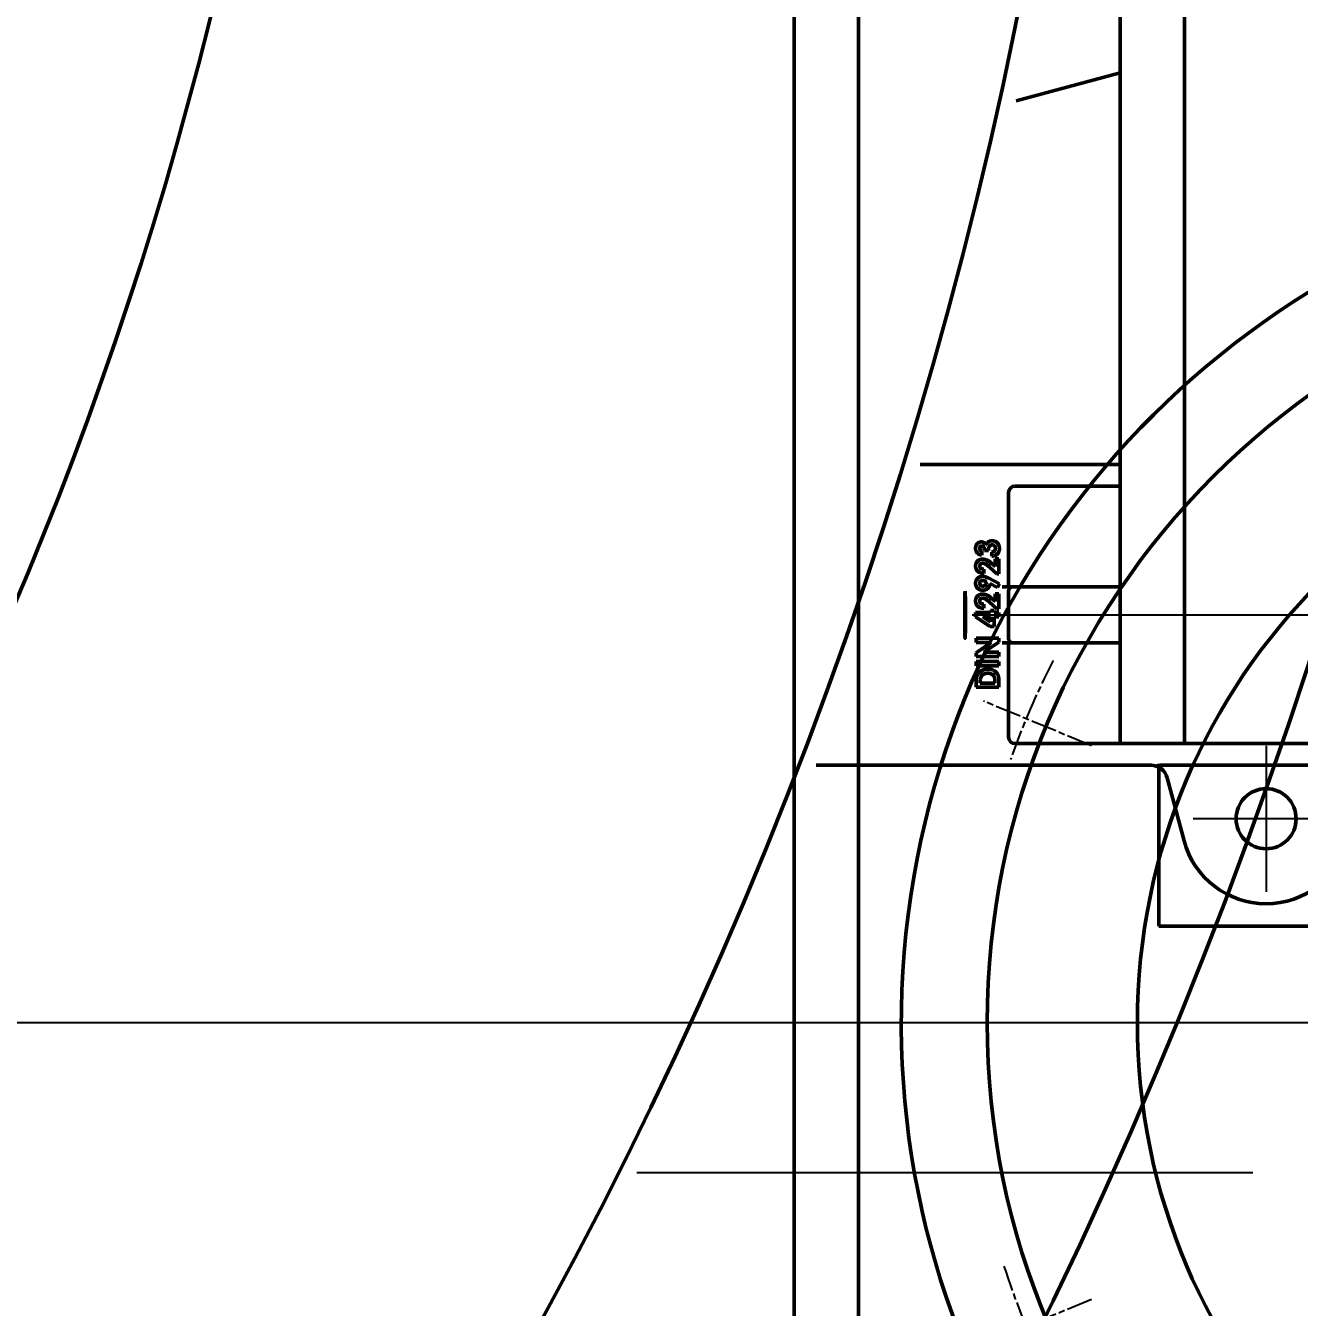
# Model space of a CAD drawing. Header units: millimetres. Extents: x 39335 to 110675, y -13954 to 36506.
# Drawn here: x 54265 to 54859, y 8291 to 8888 of the extents above; entities that cross this region are included whole.
import ezdxf

# ---------------------------------------------------------------- set-up
doc = ezdxf.new("R2010")
doc.units = ezdxf.units.MM
for name, pattern in [('AM_ISO02W050', [7.5, 6, -1.5]), ('AM_ISO08W050', [18, 12, -1.5, 3, -1.5]), ('EB_DASHDOT', [39, 30, -3, 3, -3])]:
    doc.linetypes.add(name, pattern=pattern)
for name, color, linetype, lineweight in [('AM_0', 7, 'Continuous', 50), ('AM_1', 14, 'Continuous', 50), ('AM_2', 5, 'Continuous', 50), ('AM_3', 6, 'AM_ISO02W050', 25), ('AM_7', 4, 'AM_ISO08W050', 25), ('CAXA1', 1, 'EB_DASHDOT', 25), ('RED', 1, 'Continuous', 9)]:
    doc.layers.add(name, color=color, linetype=linetype, lineweight=lineweight)
doc.styles.add('\\M+5B1EA\\M+5D7BC', font='', dxfattribs={"width": 0.667})
doc.styles.get('\\M+5B1EA\\M+5D7BC').set_extended_font_data('FangSong_GB2312')
doc.dimstyles.new('\\M+5B1EA\\M+5D7BC', dxfattribs={"dimscale": 35, "dimtxt": 3.5, "dimasz": 4, "dimexe": 2, "dimexo": 0, "dimtad": 1, "dimdec": 1, "dimdsep": 46, "dimtxsty": '\\M+5B1EA\\M+5D7BC', "dimcen": 0, "dimdle": 6, "dimazin": 2, "dimtfac": 1, "dimtdec": 1, "dimtmove": 0, "dimatfit": 3, "dimfxl": 0, "dimtolj": 1, "dimtzin": 0, "dimarcsym": 0})

# ---------------------------------------------------------------- blocks, each defined once
blk = doc.blocks.new('355SMB-Draufsicht')
at = {"layer": 'AM_2'}
for radius in [360, 290]:
    blk.add_circle((0, 0), radius, dxfattribs=at)
blk.add_arc((0, 0), 400, 94.66, 250.91, dxfattribs=at)
at = {"layer": 'AM_7'}
for p, q in [((-311.42, 128.99), (-361.68, 149.81)), ((-311.42, -129), (-361.68, -149.81))]:
    blk.add_line(p, q, dxfattribs=at)
for start, end in [(152.86, 160.66), (197.86, 205.66)]:
    blk.add_arc((0, 0), 370, start, end, dxfattribs=at)
blk = doc.blocks.new('platte')
at = {"layer": 'AM_1'}
for p, q in [((0, 0), (0, 730)), ((30, 0), (30, 730)), ((0, 0), (0, -730)), ((30, 0), (30, -730))]:
    blk.add_line(p, q, dxfattribs=at)
blk = doc.blocks.new('qwrgfqwefqwe')
at = {"layer": 'AM_0'}
for p, q in [((3798946.23, -147770.77), (3798946.23, -146230.77)), ((3798916.23, -147770.77), (3798916.23, -147114.97)), ((3798867.73, -147471.27), (3798916.23, -147458.27)), ((3798822.94, -147640.77), (3798916.23, -147640.77)), ((3798864.23, -147697.77), (3798864.23, -147653.83)), ((3798867.22, -147650.77), (3798916.23, -147650.77)), ((3798851.69, -147680.99), (3798851.69, -147682.89)), ((3798854.81, -147680.72), (3798853.05, -147680.72)), ((3798856.44, -147683.43), (3798856.44, -147681.53)), ((3798857.93, -147688.21), (3798857.93, -147684.65)), ((3798857.93, -147684.65), (3798859.7, -147684.65)), ((3798859.7, -147684.65), (3798859.7, -147691.71)), ((3798852.64, -147689.54), (3798852.64, -147691.44)), ((3798858.73, -147691.71), (3798855.4, -147688.57)), ((3798856.67, -147687.11), (3798857.93, -147688.21)), ((3798859.7, -147691.71), (3798858.73, -147691.71)), ((3798854.68, -147693.59), (3798859.97, -147696.28)), ((3798859.12, -147697.96), (3798855.49, -147696.12)), ((3798859.97, -147696.28), (3798859.12, -147697.96)), ((3798864.19, -147697.77), (3798861.2, -147697.77)), ((3798864.23, -147697.77), (3798864.19, -147697.77)), ((3798916.23, -147697.77), (3798864.23, -147697.77)), ((3798856.67, -147703.39), (3798857.93, -147704.5)), ((3798857.93, -147704.5), (3798857.93, -147700.93)), ((3798857.93, -147700.93), (3798859.7, -147700.93)), ((3798859.7, -147700.93), (3798859.7, -147707.99)), ((3798864.23, -147721.77), (3798864.23, -147699.77)), ((3798848.84, -147711.73), (3798848.84, -147709.75)), ((3798848.84, -147709.75), (3798855.76, -147709.75)), ((3798852.64, -147705.82), (3798852.64, -147707.72)), ((3798858.73, -147707.99), (3798855.4, -147704.86)), ((3798855.76, -147709.75), (3798855.76, -147708.8)), ((3798855.76, -147708.8), (3798857.52, -147708.8)), ((3798857.52, -147708.8), (3798857.52, -147709.75)), ((3798857.52, -147709.75), (3798859.7, -147709.75)), ((3798859.7, -147707.99), (3798858.73, -147707.99)), ((3798859.7, -147709.75), (3798859.7, -147711.65)), ((3798855.6, -147716.13), (3798848.84, -147711.73)), ((3798852.16, -147711.65), (3798855.76, -147714)), ((3798855.76, -147711.65), (3798852.16, -147711.65)), ((3798857.52, -147716.13), (3798855.6, -147716.13)), ((3798855.76, -147714), (3798855.76, -147711.65)), ((3798859.7, -147711.65), (3798857.52, -147711.65)), ((3798857.52, -147711.65), (3798857.52, -147716.13)), ((3798849.11, -147723.59), (3798849.11, -147721.69)), ((3798849.11, -147721.69), (3798859.7, -147721.69)), ((3798859.7, -147721.69), (3798859.7, -147723.42)), ((3798849.11, -147728.39), (3798856.08, -147723.59)), ((3798856.08, -147723.59), (3798849.11, -147723.59)), ((3798859.7, -147723.42), (3798852.75, -147728.21)), ((3798864.19, -147723.77), (3798861.2, -147723.77)), ((3798864.23, -147723.77), (3798864.19, -147723.77)), ((3798916.23, -147723.77), (3798864.23, -147723.77)), ((3798864.23, -147767.71), (3798864.23, -147723.77)), ((3798849.11, -147730.11), (3798849.11, -147728.39)), ((3798859.7, -147730.11), (3798849.11, -147730.11)), ((3798849.11, -147734.45), (3798849.11, -147732.55)), ((3798849.11, -147732.55), (3798859.7, -147732.55)), ((3798852.75, -147728.21), (3798859.7, -147728.21)), ((3798859.7, -147728.21), (3798859.7, -147730.11)), ((3798859.7, -147732.55), (3798859.7, -147734.45)), ((3798859.7, -147734.45), (3798849.11, -147734.45)), ((3798849.11, -147744.49), (3798849.11, -147742.09)), ((3798859.7, -147744.49), (3798849.11, -147744.49)), ((3798851.01, -147741.86), (3798851.01, -147742.59)), ((3798851.01, -147742.59), (3798857.8, -147742.59)), ((3798857.8, -147742.59), (3798857.8, -147741.6)), ((3798859.7, -147742.06), (3798859.7, -147744.49)), ((3798916.23, -147770.77), (3798867.22, -147770.77)), ((3798916.23, -147770.77), (3798946.23, -147770.77)), ((3798946.23, -147770.77), (3799796.23, -147770.77)), ((3798931.01, -147780.77), (3798774.56, -147780.77)), ((3798934.23, -147855.77), (3798934.23, -147781.76)), ((3799031.48, -147780.77), (3798936.98, -147780.77)), ((3798945.97, -147816.02), (3798938.11, -147786.7)), ((3799034.23, -147855.77), (3798934.23, -147855.77))]:
    blk.add_line(p, q, dxfattribs=at)
blk.add_circle((3798984.23, -147805.77), 14, dxfattribs=at)
for centre, radius, start, end in [((3796744.23, -147000.77), 2375, 270, 90), ((3796744.23, -147000.77), 2167, 270, 90), ((3796744.23, -147000.77), 1800.52, 270, 63.33422), ((3796744.23, -147000.77), 1800.52, 270, 63.33422), ((3798866.23, -147699.77), 2, 90, 180), ((3798866.23, -147721.77), 2, 180, 270), ((3798984.23, -147805.77), 39.61, 195, 345)]:
    blk.add_arc(centre, radius, start, end, dxfattribs=at)
for centre, major_axis, ratio, start_param, end_param in [((3798867.23, -147653.84), (-0.24, 3.06), 0.976045, 6.206669, 7.773679), ((3798867.23, -147767.7), (0.24, 3.06), 0.976045, 1.651099, 3.218109), ((3798930.38, -147788.77), (8, 0), 0.999837, 0.261759, 1.570796)]:
    blk.add_ellipse(centre, major_axis=major_axis, ratio=ratio, start_param=start_param, end_param=end_param, dxfattribs=at)
blk.add_ellipse((3798843.95, -147710.77), major_axis=(0, 11), ratio=0.017455, dxfattribs=at)
for points, knots in [([(3798848.84, -147679.74), (3798848.84, -147679.63), (3798848.85, -147679.43), (3798848.89, -147679.14), (3798848.95, -147678.85), (3798849.04, -147678.58), (3798849.16, -147678.33), (3798849.3, -147678.08), (3798849.47, -147677.85), (3798849.66, -147677.63), (3798849.87, -147677.43), (3798850.09, -147677.26), (3798850.32, -147677.11), (3798850.56, -147676.99), (3798850.81, -147676.9), (3798851.07, -147676.83), (3798851.34, -147676.79), (3798851.52, -147676.78), (3798851.62, -147676.78)], [0, 0, 0, 0, 0.068214, 0.134095, 0.198286, 0.26116, 0.323635, 0.386367, 0.449642, 0.514245, 0.578413, 0.640375, 0.700615, 0.760104, 0.819299, 0.878466, 0.93836, 1, 1, 1, 1]), ([(3798849.82, -147682.08), (3798849.75, -147682), (3798849.59, -147681.84), (3798849.39, -147681.59), (3798849.22, -147681.32), (3798849.08, -147681.03), (3798848.97, -147680.73), (3798848.9, -147680.41), (3798848.85, -147680.08), (3798848.84, -147679.85), (3798848.84, -147679.74)], [0, 0, 0, 0, 0.127407, 0.251106, 0.372908, 0.494496, 0.616171, 0.740563, 0.867605, 1, 1, 1, 1]), ([(3798851.74, -147678.68), (3798851.67, -147678.69), (3798851.53, -147678.69), (3798851.34, -147678.75), (3798851.17, -147678.84), (3798851.02, -147678.97), (3798850.89, -147679.13), (3798850.8, -147679.32), (3798850.75, -147679.53), (3798850.74, -147679.67), (3798850.74, -147679.75)], [0, 0, 0, 0, 0.126097, 0.246115, 0.363678, 0.484842, 0.607566, 0.731451, 0.861112, 1, 1, 1, 1]), ([(3798850.74, -147679.75), (3798850.74, -147679.82), (3798850.75, -147679.96), (3798850.8, -147680.16), (3798850.88, -147680.34), (3798851, -147680.52), (3798851.14, -147680.68), (3798851.31, -147680.81), (3798851.49, -147680.92), (3798851.62, -147680.96), (3798851.69, -147680.99)], [0, 0, 0, 0, 0.123555, 0.245171, 0.367362, 0.49376, 0.621427, 0.745936, 0.87222, 1, 1, 1, 1]), ([(3798851.62, -147676.78), (3798851.73, -147676.79), (3798851.96, -147676.8), (3798852.29, -147676.87), (3798852.6, -147676.98), (3798852.9, -147677.14), (3798853.18, -147677.34), (3798853.43, -147677.59), (3798853.65, -147677.87), (3798853.77, -147678.09), (3798853.83, -147678.2)], [0, 0, 0, 0, 0.124097, 0.245057, 0.364484, 0.485869, 0.608926, 0.734309, 0.863947, 1, 1, 1, 1]), ([(3798853.05, -147680.72), (3798853.04, -147680.59), (3798853.02, -147680.36), (3798852.97, -147680.03), (3798852.91, -147679.75), (3798852.83, -147679.52), (3798852.73, -147679.33), (3798852.62, -147679.16), (3798852.5, -147679.02), (3798852.36, -147678.9), (3798852.21, -147678.8), (3798852.06, -147678.73), (3798851.9, -147678.69), (3798851.79, -147678.68), (3798851.74, -147678.68)], [0, 0, 0, 0, 0.14169, 0.265074, 0.370022, 0.458987, 0.536598, 0.609783, 0.680604, 0.749707, 0.815648, 0.878083, 0.93959, 1, 1, 1, 1]), ([(3798853.83, -147678.2), (3798853.86, -147678.12), (3798853.91, -147677.97), (3798854, -147677.76), (3798854.11, -147677.56), (3798854.23, -147677.38), (3798854.36, -147677.2), (3798854.51, -147677.04), (3798854.67, -147676.89), (3798854.84, -147676.76), (3798855.03, -147676.64), (3798855.22, -147676.53), (3798855.42, -147676.44), (3798855.63, -147676.37), (3798855.84, -147676.31), (3798856.07, -147676.27), (3798856.3, -147676.24), (3798856.46, -147676.24), (3798856.54, -147676.24)], [0, 0, 0, 0, 0.066211, 0.130102, 0.192891, 0.254724, 0.315349, 0.375886, 0.436388, 0.497732, 0.55907, 0.620303, 0.68102, 0.74239, 0.804615, 0.868123, 0.933318, 1, 1, 1, 1]), ([(3798856.52, -147678.14), (3798856.46, -147678.14), (3798856.35, -147678.14), (3798856.18, -147678.18), (3798856.02, -147678.23), (3798855.86, -147678.3), (3798855.71, -147678.4), (3798855.57, -147678.51), (3798855.44, -147678.65), (3798855.31, -147678.8), (3798855.2, -147678.98), (3798855.1, -147679.17), (3798855.01, -147679.39), (3798854.94, -147679.62), (3798854.89, -147679.87), (3798854.85, -147680.13), (3798854.82, -147680.42), (3798854.81, -147680.62), (3798854.81, -147680.72)], [0, 0, 0, 0, 0.050617, 0.100161, 0.149266, 0.198883, 0.249305, 0.301846, 0.357178, 0.415399, 0.476408, 0.539798, 0.606158, 0.67592, 0.749766, 0.828276, 0.911839, 1, 1, 1, 1]), ([(3798856.44, -147681.53), (3798856.51, -147681.52), (3798856.63, -147681.5), (3798856.82, -147681.45), (3798857, -147681.39), (3798857.16, -147681.32), (3798857.3, -147681.25), (3798857.44, -147681.16), (3798857.56, -147681.06), (3798857.7, -147680.91), (3798857.85, -147680.71), (3798857.98, -147680.44), (3798858.05, -147680.13), (3798858.06, -147679.92), (3798858.07, -147679.81)], [0, 0, 0, 0, 0.077371, 0.1507, 0.220747, 0.286666, 0.349582, 0.410791, 0.470004, 0.527741, 0.641738, 0.755287, 0.873516, 1, 1, 1, 1]), ([(3798859.97, -147679.91), (3798859.96, -147680.03), (3798859.96, -147680.27), (3798859.91, -147680.63), (3798859.84, -147680.97), (3798859.73, -147681.29), (3798859.6, -147681.59), (3798859.44, -147681.87), (3798859.24, -147682.14), (3798859.02, -147682.39), (3798858.78, -147682.61), (3798858.5, -147682.81), (3798858.21, -147682.98), (3798857.9, -147683.13), (3798857.56, -147683.25), (3798857.21, -147683.34), (3798856.83, -147683.4), (3798856.57, -147683.42), (3798856.44, -147683.43)], [0, 0, 0, 0, 0.066668, 0.130361, 0.191963, 0.252031, 0.311165, 0.369476, 0.428331, 0.488173, 0.548526, 0.608446, 0.669029, 0.730843, 0.794168, 0.859811, 0.928523, 1, 1, 1, 1]), ([(3798858.07, -147679.81), (3798858.07, -147679.75), (3798858.06, -147679.63), (3798858.04, -147679.46), (3798858.01, -147679.3), (3798857.96, -147679.15), (3798857.89, -147679), (3798857.82, -147678.86), (3798857.72, -147678.73), (3798857.62, -147678.61), (3798857.51, -147678.5), (3798857.39, -147678.4), (3798857.25, -147678.32), (3798857.12, -147678.26), (3798856.98, -147678.2), (3798856.83, -147678.17), (3798856.68, -147678.14), (3798856.57, -147678.14), (3798856.52, -147678.14)], [0, 0, 0, 0, 0.069401, 0.135941, 0.201017, 0.264176, 0.327047, 0.389136, 0.4515, 0.515488, 0.578131, 0.639336, 0.69939, 0.758061, 0.817036, 0.876417, 0.937279, 1, 1, 1, 1]), ([(3798856.54, -147676.24), (3798856.66, -147676.24), (3798856.89, -147676.25), (3798857.23, -147676.3), (3798857.56, -147676.38), (3798857.87, -147676.49), (3798858.17, -147676.64), (3798858.45, -147676.82), (3798858.72, -147677.03), (3798858.97, -147677.27), (3798859.21, -147677.54), (3798859.41, -147677.82), (3798859.58, -147678.13), (3798859.73, -147678.45), (3798859.83, -147678.79), (3798859.91, -147679.15), (3798859.96, -147679.52), (3798859.96, -147679.78), (3798859.97, -147679.91)], [0, 0, 0, 0, 0.062831, 0.123943, 0.183544, 0.242266, 0.301274, 0.361066, 0.421944, 0.48452, 0.547755, 0.610383, 0.672331, 0.734786, 0.797914, 0.862951, 0.930008, 1, 1, 1, 1]), ([(3798848.84, -147687.96), (3798848.84, -147687.81), (3798848.85, -147687.52), (3798848.94, -147687.1), (3798849.06, -147686.7), (3798849.24, -147686.33), (3798849.47, -147686), (3798849.75, -147685.69), (3798850.07, -147685.43), (3798850.43, -147685.2), (3798850.82, -147685.02), (3798851.21, -147684.89), (3798851.61, -147684.8), (3798851.88, -147684.79), (3798852.01, -147684.79)], [0, 0, 0, 0, 0.089601, 0.174998, 0.257453, 0.339173, 0.420313, 0.501335, 0.584117, 0.670222, 0.756511, 0.839232, 0.920133, 1, 1, 1, 1]), ([(3798851.69, -147682.89), (3798851.59, -147682.87), (3798851.41, -147682.85), (3798851.14, -147682.78), (3798850.88, -147682.71), (3798850.64, -147682.62), (3798850.42, -147682.51), (3798850.2, -147682.38), (3798850, -147682.24), (3798849.88, -147682.13), (3798849.82, -147682.08)], [0, 0, 0, 0, 0.138943, 0.271391, 0.400711, 0.524933, 0.6468, 0.764858, 0.883108, 1, 1, 1, 1]), ([(3798852.01, -147684.79), (3798852.09, -147684.79), (3798852.26, -147684.79), (3798852.5, -147684.82), (3798852.75, -147684.85), (3798853.01, -147684.91), (3798853.27, -147684.98), (3798853.53, -147685.07), (3798853.8, -147685.17), (3798854.07, -147685.29), (3798854.35, -147685.43), (3798854.65, -147685.59), (3798854.96, -147685.78), (3798855.27, -147685.99), (3798855.61, -147686.23), (3798855.95, -147686.5), (3798856.3, -147686.79), (3798856.54, -147687), (3798856.67, -147687.11)], [0, 0, 0, 0, 0.045518, 0.091616, 0.139247, 0.188242, 0.238674, 0.290665, 0.344841, 0.400433, 0.459145, 0.522553, 0.590103, 0.662816, 0.73968, 0.821575, 0.90833, 1, 1, 1, 1]), ([(3798852.64, -147691.44), (3798852.5, -147691.43), (3798852.22, -147691.41), (3798851.81, -147691.35), (3798851.42, -147691.26), (3798851.06, -147691.15), (3798850.72, -147691.01), (3798850.41, -147690.83), (3798850.12, -147690.64), (3798849.85, -147690.41), (3798849.61, -147690.17), (3798849.41, -147689.9), (3798849.23, -147689.62), (3798849.09, -147689.32), (3798848.98, -147689.01), (3798848.9, -147688.67), (3798848.85, -147688.32), (3798848.84, -147688.08), (3798848.84, -147687.96)], [0, 0, 0, 0, 0.074933, 0.146415, 0.214733, 0.280396, 0.343912, 0.405521, 0.466476, 0.526809, 0.586168, 0.644122, 0.701641, 0.758776, 0.816646, 0.875667, 0.93663, 1, 1, 1, 1]), ([(3798852.15, -147686.69), (3798852.05, -147686.69), (3798851.86, -147686.7), (3798851.59, -147686.78), (3798851.34, -147686.89), (3798851.13, -147687.07), (3798850.96, -147687.27), (3798850.83, -147687.51), (3798850.75, -147687.78), (3798850.74, -147687.97), (3798850.74, -147688.07)], [0, 0, 0, 0, 0.1327, 0.257127, 0.378014, 0.500769, 0.623253, 0.743749, 0.868176, 1, 1, 1, 1]), ([(3798850.74, -147688.07), (3798850.74, -147688.12), (3798850.75, -147688.22), (3798850.77, -147688.37), (3798850.81, -147688.5), (3798850.86, -147688.64), (3798850.94, -147688.76), (3798851.03, -147688.88), (3798851.13, -147688.99), (3798851.25, -147689.1), (3798851.38, -147689.2), (3798851.53, -147689.28), (3798851.69, -147689.35), (3798851.85, -147689.42), (3798852.04, -147689.47), (3798852.23, -147689.5), (3798852.43, -147689.53), (3798852.57, -147689.53), (3798852.64, -147689.54)], [0, 0, 0, 0, 0.056467, 0.111164, 0.164937, 0.218322, 0.272393, 0.327976, 0.385291, 0.444903, 0.506844, 0.569488, 0.634153, 0.700976, 0.770897, 0.843626, 0.91966, 1, 1, 1, 1]), ([(3798855.4, -147688.57), (3798855.3, -147688.48), (3798855.11, -147688.31), (3798854.84, -147688.06), (3798854.57, -147687.83), (3798854.32, -147687.63), (3798854.09, -147687.45), (3798853.87, -147687.3), (3798853.67, -147687.17), (3798853.42, -147687.03), (3798853.12, -147686.9), (3798852.78, -147686.78), (3798852.46, -147686.7), (3798852.25, -147686.69), (3798852.15, -147686.69)], [0, 0, 0, 0, 0.103849, 0.201125, 0.291131, 0.374368, 0.450731, 0.520521, 0.583275, 0.64008, 0.742044, 0.835051, 0.920869, 1, 1, 1, 1]), ([(3798848.84, -147696.07), (3798848.84, -147695.95), (3798848.85, -147695.73), (3798848.9, -147695.4), (3798848.98, -147695.08), (3798849.08, -147694.78), (3798849.23, -147694.49), (3798849.4, -147694.22), (3798849.61, -147693.96), (3798849.84, -147693.72), (3798850.09, -147693.51), (3798850.36, -147693.32), (3798850.63, -147693.15), (3798850.92, -147693.02), (3798851.22, -147692.92), (3798851.52, -147692.85), (3798851.83, -147692.8), (3798852.05, -147692.8), (3798852.15, -147692.79)], [0, 0, 0, 0, 0.066419, 0.130605, 0.193093, 0.254896, 0.316263, 0.37831, 0.441257, 0.506432, 0.57152, 0.634613, 0.695941, 0.756792, 0.816641, 0.876848, 0.937673, 1, 1, 1, 1]), ([(3798852.14, -147699.31), (3798852.03, -147699.3), (3798851.8, -147699.3), (3798851.48, -147699.25), (3798851.16, -147699.18), (3798850.86, -147699.07), (3798850.57, -147698.94), (3798850.3, -147698.77), (3798850.04, -147698.58), (3798849.79, -147698.36), (3798849.57, -147698.12), (3798849.38, -147697.86), (3798849.21, -147697.59), (3798849.08, -147697.31), (3798848.97, -147697.02), (3798848.89, -147696.71), (3798848.85, -147696.39), (3798848.84, -147696.18), (3798848.84, -147696.07)], [0, 0, 0, 0, 0.065967, 0.129987, 0.192229, 0.254103, 0.315467, 0.376994, 0.440017, 0.504464, 0.568886, 0.630919, 0.691958, 0.752204, 0.812662, 0.873703, 0.93609, 1, 1, 1, 1]), ([(3798852.25, -147694.69), (3798852.14, -147694.7), (3798851.94, -147694.71), (3798851.66, -147694.78), (3798851.4, -147694.91), (3798851.17, -147695.09), (3798850.98, -147695.29), (3798850.84, -147695.52), (3798850.76, -147695.77), (3798850.75, -147695.94), (3798850.74, -147696.03)], [0, 0, 0, 0, 0.137974, 0.268393, 0.396052, 0.52522, 0.651463, 0.769697, 0.883652, 1, 1, 1, 1]), ([(3798850.74, -147696.03), (3798850.75, -147696.12), (3798850.76, -147696.3), (3798850.84, -147696.56), (3798850.98, -147696.8), (3798851.16, -147697.01), (3798851.39, -147697.19), (3798851.65, -147697.31), (3798851.94, -147697.39), (3798852.14, -147697.4), (3798852.24, -147697.41)], [0, 0, 0, 0, 0.121357, 0.238283, 0.356935, 0.481617, 0.609683, 0.734846, 0.863815, 1, 1, 1, 1]), ([(3798855.49, -147696.12), (3798855.49, -147696.23), (3798855.48, -147696.44), (3798855.44, -147696.75), (3798855.36, -147697.06), (3798855.26, -147697.35), (3798855.12, -147697.62), (3798854.95, -147697.89), (3798854.75, -147698.14), (3798854.53, -147698.38), (3798854.28, -147698.6), (3798854.02, -147698.79), (3798853.74, -147698.95), (3798853.45, -147699.08), (3798853.14, -147699.18), (3798852.82, -147699.25), (3798852.49, -147699.3), (3798852.26, -147699.3), (3798852.14, -147699.31)], [0, 0, 0, 0, 0.063402, 0.124474, 0.184723, 0.244177, 0.303771, 0.364369, 0.426161, 0.489883, 0.553992, 0.616434, 0.678722, 0.7404, 0.802828, 0.866577, 0.932078, 1, 1, 1, 1]), ([(3798852.15, -147692.79), (3798852.24, -147692.79), (3798852.4, -147692.8), (3798852.65, -147692.83), (3798852.9, -147692.87), (3798853.11, -147692.92), (3798853.28, -147692.98), (3798853.43, -147693.03), (3798853.6, -147693.1), (3798853.78, -147693.17), (3798853.98, -147693.26), (3798854.2, -147693.36), (3798854.43, -147693.47), (3798854.59, -147693.55), (3798854.68, -147693.59)], [0, 0, 0, 0, 0.092097, 0.185505, 0.279043, 0.374688, 0.426901, 0.48588, 0.553217, 0.627926, 0.709298, 0.798411, 0.895672, 1, 1, 1, 1]), ([(3798852.24, -147697.41), (3798852.34, -147697.4), (3798852.54, -147697.39), (3798852.82, -147697.32), (3798853.08, -147697.19), (3798853.3, -147697.02), (3798853.49, -147696.81), (3798853.63, -147696.57), (3798853.71, -147696.3), (3798853.72, -147696.12), (3798853.72, -147696.02)], [0, 0, 0, 0, 0.134446, 0.261244, 0.385684, 0.51067, 0.634767, 0.75353, 0.873868, 1, 1, 1, 1]), ([(3798853.72, -147696.02), (3798853.72, -147695.93), (3798853.71, -147695.75), (3798853.63, -147695.5), (3798853.49, -147695.27), (3798853.3, -147695.07), (3798853.08, -147694.9), (3798852.82, -147694.78), (3798852.54, -147694.7), (3798852.35, -147694.7), (3798852.25, -147694.69)], [0, 0, 0, 0, 0.123124, 0.240556, 0.35856, 0.483188, 0.609701, 0.73511, 0.863702, 1, 1, 1, 1]), ([(3798848.84, -147704.25), (3798848.84, -147704.1), (3798848.85, -147703.8), (3798848.94, -147703.38), (3798849.06, -147702.98), (3798849.24, -147702.62), (3798849.47, -147702.28), (3798849.75, -147701.98), (3798850.07, -147701.71), (3798850.43, -147701.48), (3798850.82, -147701.3), (3798851.21, -147701.17), (3798851.61, -147701.08), (3798851.88, -147701.07), (3798852.01, -147701.07)], [0, 0, 0, 0, 0.089601, 0.174998, 0.257453, 0.339173, 0.420313, 0.501335, 0.584117, 0.670222, 0.756511, 0.839232, 0.920133, 1, 1, 1, 1]), ([(3798852.15, -147702.97), (3798852.05, -147702.97), (3798851.86, -147702.98), (3798851.59, -147703.06), (3798851.34, -147703.18), (3798851.13, -147703.35), (3798850.96, -147703.56), (3798850.83, -147703.8), (3798850.75, -147704.07), (3798850.74, -147704.26), (3798850.74, -147704.35)], [0, 0, 0, 0, 0.1327, 0.257127, 0.378014, 0.500769, 0.623253, 0.743749, 0.868176, 1, 1, 1, 1]), ([(3798852.01, -147701.07), (3798852.09, -147701.07), (3798852.26, -147701.07), (3798852.5, -147701.1), (3798852.75, -147701.14), (3798853.01, -147701.19), (3798853.27, -147701.26), (3798853.53, -147701.35), (3798853.8, -147701.45), (3798854.07, -147701.57), (3798854.35, -147701.71), (3798854.65, -147701.87), (3798854.96, -147702.06), (3798855.27, -147702.28), (3798855.61, -147702.52), (3798855.95, -147702.78), (3798856.3, -147703.08), (3798856.54, -147703.28), (3798856.67, -147703.39)], [0, 0, 0, 0, 0.0455179, 0.0916163, 0.139247, 0.1882422, 0.2386739, 0.2906648, 0.344841, 0.4004329, 0.4591453, 0.5225528, 0.5901028, 0.6628158, 0.7396804, 0.8215749, 0.9083297, 1, 1, 1, 1]), ([(3798855.4, -147704.86), (3798855.3, -147704.77), (3798855.11, -147704.59), (3798854.84, -147704.34), (3798854.57, -147704.11), (3798854.32, -147703.92), (3798854.09, -147703.73), (3798853.87, -147703.58), (3798853.67, -147703.45), (3798853.42, -147703.31), (3798853.12, -147703.18), (3798852.78, -147703.06), (3798852.46, -147702.98), (3798852.25, -147702.97), (3798852.15, -147702.97)], [0, 0, 0, 0, 0.103849, 0.201125, 0.291131, 0.374368, 0.450731, 0.520521, 0.583275, 0.64008, 0.742044, 0.835051, 0.920869, 1, 1, 1, 1]), ([(3798852.64, -147707.72), (3798852.5, -147707.71), (3798852.22, -147707.69), (3798851.81, -147707.63), (3798851.42, -147707.54), (3798851.06, -147707.43), (3798850.72, -147707.29), (3798850.41, -147707.12), (3798850.12, -147706.92), (3798849.85, -147706.69), (3798849.61, -147706.45), (3798849.41, -147706.19), (3798849.23, -147705.9), (3798849.09, -147705.6), (3798848.98, -147705.29), (3798848.9, -147704.95), (3798848.85, -147704.61), (3798848.84, -147704.37), (3798848.84, -147704.25)], [0, 0, 0, 0, 0.074933, 0.146415, 0.214733, 0.280396, 0.343912, 0.405521, 0.466476, 0.526809, 0.586168, 0.644122, 0.701641, 0.758776, 0.816646, 0.875667, 0.93663, 1, 1, 1, 1]), ([(3798850.74, -147704.35), (3798850.74, -147704.4), (3798850.75, -147704.5), (3798850.77, -147704.65), (3798850.81, -147704.79), (3798850.86, -147704.92), (3798850.94, -147705.05), (3798851.03, -147705.16), (3798851.13, -147705.28), (3798851.25, -147705.38), (3798851.38, -147705.48), (3798851.53, -147705.57), (3798851.69, -147705.64), (3798851.85, -147705.7), (3798852.04, -147705.75), (3798852.23, -147705.78), (3798852.43, -147705.81), (3798852.57, -147705.82), (3798852.64, -147705.82)], [0, 0, 0, 0, 0.056467, 0.111164, 0.164937, 0.218322, 0.272393, 0.327976, 0.385291, 0.444903, 0.506844, 0.569488, 0.634153, 0.700976, 0.770897, 0.843626, 0.91966, 1, 1, 1, 1]), ([(3798849.11, -147742.09), (3798849.11, -147741.91), (3798849.12, -147741.55), (3798849.14, -147741.02), (3798849.19, -147740.54), (3798849.25, -147740.09), (3798849.33, -147739.68), (3798849.43, -147739.3), (3798849.54, -147738.96), (3798849.68, -147738.66), (3798849.84, -147738.38), (3798850.01, -147738.12), (3798850.21, -147737.87), (3798850.43, -147737.63), (3798850.68, -147737.4), (3798850.95, -147737.19), (3798851.23, -147736.99), (3798851.54, -147736.8), (3798851.87, -147736.63), (3798852.21, -147736.48), (3798852.57, -147736.36), (3798852.94, -147736.25), (3798853.32, -147736.17), (3798853.72, -147736.12), (3798854.13, -147736.08), (3798854.41, -147736.08), (3798854.55, -147736.08)], [0, 0, 0, 0, 0.060145, 0.116262, 0.168646, 0.217421, 0.26241, 0.303907, 0.342233, 0.377621, 0.411584, 0.445386, 0.479752, 0.514569, 0.550351, 0.586994, 0.624785, 0.663736, 0.70347, 0.743462, 0.784023, 0.82514, 0.867271, 0.910311, 0.954426, 1, 1, 1, 1]), ([(3798851.86, -147738.97), (3798851.79, -147739.05), (3798851.65, -147739.21), (3798851.48, -147739.5), (3798851.33, -147739.81), (3798851.22, -147740.15), (3798851.12, -147740.53), (3798851.06, -147740.95), (3798851.02, -147741.39), (3798851.01, -147741.7), (3798851.01, -147741.86)], [0, 0, 0, 0, 0.101663, 0.207636, 0.318745, 0.43668, 0.563507, 0.698681, 0.844447, 1, 1, 1, 1]), ([(3798854.52, -147737.98), (3798854.38, -147737.98), (3798854.11, -147737.98), (3798853.72, -147738.03), (3798853.34, -147738.11), (3798853, -147738.22), (3798852.68, -147738.36), (3798852.38, -147738.53), (3798852.1, -147738.73), (3798851.94, -147738.89), (3798851.86, -147738.97)], [0, 0, 0, 0, 0.14228, 0.277436, 0.406488, 0.529918, 0.650134, 0.766845, 0.883499, 1, 1, 1, 1]), ([(3798857.8, -147741.6), (3798857.79, -147741.48), (3798857.79, -147741.25), (3798857.78, -147740.92), (3798857.75, -147740.62), (3798857.72, -147740.34), (3798857.67, -147740.09), (3798857.62, -147739.86), (3798857.55, -147739.66), (3798857.48, -147739.48), (3798857.39, -147739.31), (3798857.29, -147739.16), (3798857.17, -147739.01), (3798857.04, -147738.87), (3798856.9, -147738.74), (3798856.74, -147738.62), (3798856.57, -147738.5), (3798856.39, -147738.39), (3798856.19, -147738.29), (3798855.99, -147738.21), (3798855.77, -147738.13), (3798855.54, -147738.08), (3798855.3, -147738.03), (3798855.05, -147738), (3798854.79, -147737.98), (3798854.61, -147737.98), (3798854.52, -147737.98)], [0, 0, 0, 0, 0.062614, 0.120409, 0.174209, 0.223733, 0.269036, 0.310683, 0.348147, 0.38241, 0.414784, 0.447226, 0.480075, 0.513768, 0.547992, 0.582946, 0.619343, 0.657151, 0.695713, 0.73554, 0.775849, 0.817585, 0.860745, 0.905388, 0.951999, 1, 1, 1, 1]), ([(3798854.55, -147736.08), (3798854.75, -147736.08), (3798855.14, -147736.09), (3798855.72, -147736.17), (3798856.27, -147736.29), (3798856.8, -147736.47), (3798857.29, -147736.69), (3798857.74, -147736.96), (3798858.15, -147737.26), (3798858.5, -147737.6), (3798858.82, -147737.96), (3798859.08, -147738.35), (3798859.29, -147738.74), (3798859.42, -147739.09), (3798859.5, -147739.4), (3798859.55, -147739.67), (3798859.6, -147739.97), (3798859.64, -147740.32), (3798859.66, -147740.7), (3798859.68, -147741.12), (3798859.69, -147741.58), (3798859.69, -147741.89), (3798859.7, -147742.06)], [0, 0, 0, 0, 0.065767, 0.129467, 0.191414, 0.252424, 0.311761, 0.368786, 0.423917, 0.478313, 0.53121, 0.582008, 0.630995, 0.679292, 0.705349, 0.735235, 0.768913, 0.806892, 0.848943, 0.895126, 0.945474, 1, 1, 1, 1]), ([(3798933.55, -147781.06), (3798933.53, -147781.07), (3798933.5, -147781.08), (3798933.48, -147781.08), (3798933.45, -147781.09), (3798933.43, -147781.1), (3798933.4, -147781.1), (3798933.39, -147781.1), (3798933.38, -147781.1), (3798933.37, -147781.1), (3798933.35, -147781.1), (3798933.33, -147781.1), (3798933.31, -147781.1), (3798933.28, -147781.1), (3798933.26, -147781.1), (3798933.24, -147781.1), (3798933.23, -147781.09), (3798933.22, -147781.09), (3798933.21, -147781.09)], [0, 0, 0, 0, 0.0001596412, 0.0001596412, 0.0001596412, 0.0003223585, 0.0003223585, 0.0003223585, 0.0003893373, 0.0003893373, 0.0003893373, 0.0005446566, 0.0005446566, 0.0005446566, 0.0006995015, 0.0006995015, 0.0006995015, 0.0007786746, 0.0007786746, 0.0007786746, 0.0007786746]), ([(3798933.55, -147781.06), (3798933.6, -147781.04), (3798933.68, -147781.01), (3798933.86, -147780.98), (3798933.97, -147780.96), (3798934.3, -147780.91), (3798934.58, -147780.88), (3798935.48, -147780.81), (3798936.21, -147780.77), (3798936.98, -147780.77)], [0.0000055, 0.0000055, 0.0000055, 0.0000055, 0.0350011, 0.0350011, 0.0751376, 0.0751376, 0.1556796, 0.1556796, 0.3071678, 0.3071678, 0.3071678, 0.3071678])]:
    blk.add_open_spline(points, degree=3, knots=knots, dxfattribs=at)
at = {"layer": 'AM_7', "linetype": 'Continuous'}
for p, q in [((3798847.22, -147710.77), (3800111.24, -147710.77)), ((3798984.23, -147771.77), (3798984.23, -147839.77)), ((3799018.23, -147805.77), (3798950.23, -147805.77))]:
    blk.add_line(p, q, dxfattribs=at)
at = {"layer": 'AM_7', "ltscale": 33.781765}
blk.add_line((3800194.23, -147970.77), (3798690.95, -147970.77), dxfattribs=at)
blk = doc.blocks.new('*D294')
at = {"layer": 'DEFPOINTS', "color": 0, "transparency": 16777216}
for p in [(53698.1, 9323.89), (53698.1, 8423.9), (58508.46, 8423.9)]:
    blk.add_point(p, dxfattribs=at)
at = {"layer": 'RED', "color": 0, "linetype": 'ByBlock', "lineweight": -2, "transparency": 16777216}
for p, q in [((58508.46, 9323.89), (58508.46, 11321.16)), ((53698.1, 9323.89), (58578.46, 9323.89)), ((58508.46, 8563.9), (58508.46, 9183.89)), ((53698.1, 8423.9), (58578.46, 8423.9))]:
    blk.add_line(p, q, dxfattribs=at)
at = {"layer": 'RED', "color": 0, "transparency": 16777216}
for points in [[(58485.12, 9183.89), (58531.79, 9183.89), (58508.46, 9323.89)], [(58485.12, 8563.9), (58531.79, 8563.9), (58508.46, 8423.9)]]:
    blk.add_solid(points, dxfattribs=at)
at = {"layer": 'RED', "color": 0, "transparency": 16777216, "insert": (58276.58, 10939.11), "char_height": 420, "attachment_point": 5, "rotation": 90, "style": '\\M+5B1EA\\M+5D7BC'}
blk.add_mtext('\\A1;900', dxfattribs=at)

msp = doc.modelspace()

# ---------------------------------------------------------------- linework, layer by layer
at = {"layer": 'CAXA1', "linetype": 'EB_DASHDOT', "lineweight": 25}
msp.add_line((54482.48, 8423.9), (77281.62, 8423.9), dxfattribs=at)

# ---------------------------------------------------------------- block references
at = {"layer": 'AM_3'}
msp.add_blockref('platte', (54623.42, 8423.9), dxfattribs=at)
at = {"layer": 'AM_7'}
msp.add_blockref('355SMB-Draufsicht', (55073.42, 8423.9), dxfattribs=at)
at = {"layer": 'RED'}
msp.add_blockref('qwrgfqwefqwe', (-3744140.81, 156324.66), dxfattribs=at)

# ---------------------------------------------------------------- dimensions: what is measured, and where the dimension line sits
dim = msp.add_linear_dim(base=(58508.46, 8423.9), p1=(53698.1, 9323.89), p2=(53698.1, 8423.9), angle=90, dimstyle='\\M+5B1EA\\M+5D7BC', override={"dimtxt": 12, "dimdec": 0, "dimarcsym": 1}, dxfattribs=at)
dim.commit()
dim.dimension.update_dxf_attribs({"geometry": '*D294', "text_midpoint": (58508.46, 10939.11), "dimtype": 160})

doc.saveas('drawing.dxf')
